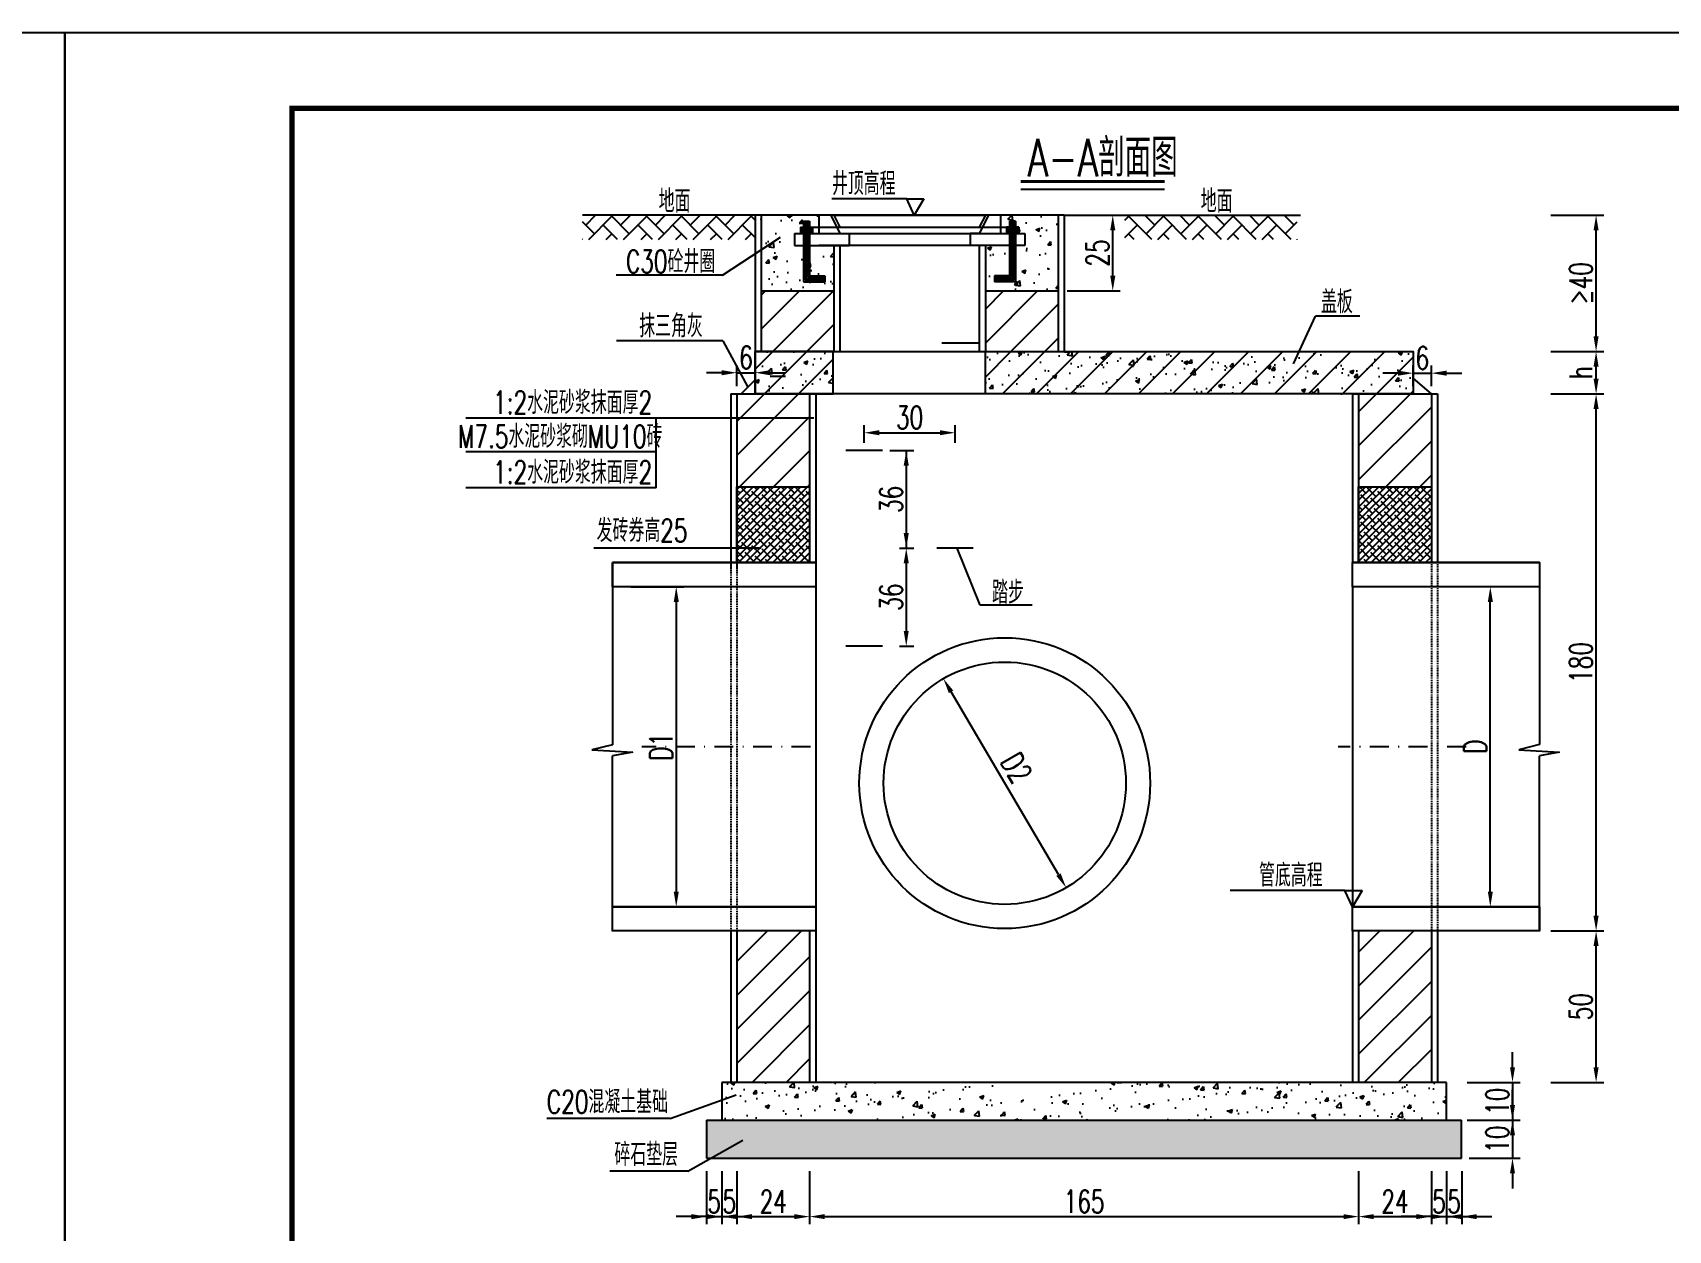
# Model space of a CAD drawing. Extents: x 5781 to 12795, y 1434 to 2653.
# Drawn here: x 6197.2 to 6413.1, y 2231 to 2389.1 of the extents above; entities that cross this region are included whole.
import ezdxf
from ezdxf.enums import TextEntityAlignment as Align

# ---------------------------------------------------------------- set-up
doc = ezdxf.new("R2010")
doc.units = 0
doc.header["$LTSCALE"] = 5
doc.header["$PDMODE"] = 32
doc.header["$PDSIZE"] = 0.3
doc.linetypes.add('DASHDOT', pattern=[1, 0.5, -0.25, 0, -0.25])
doc.linetypes.add('HIDDEN', pattern=[0.375, 0.25, -0.125])
doc.layers.get('0').update_dxf_attribs({"linetype": 'CONTINUOUS'})
doc.layers.get('Defpoints').update_dxf_attribs({"linetype": 'CONTINUOUS'})
for name, color, linetype in [('YOLLOW', 7, 'CONTINUOUS'), ('中心线', 2, 'DASHDOT'), ('图框', 7, 'CONTINUOUS'), ('填充', 8, 'CONTINUOUS'), ('尺寸标注', 4, 'CONTINUOUS'), ('文字', 7, 'CONTINUOUS'), ('文字字符', 7, 'CONTINUOUS'), ('结构', 7, 'CONTINUOUS'), ('结构1', 1, 'CONTINUOUS'), ('结构2', 7, 'CONTINUOUS'), ('钢筋', 1, 'CONTINUOUS'), ('钢筋2', 3, 'CONTINUOUS')]:
    doc.layers.add(name, color=color, linetype=linetype)
doc.styles.get("Standard").update_dxf_attribs({"font": 'simplex1.shx', "width": 0.7, "bigfont": 'hztxt.shx'})
doc.dimstyles.new('比例1：25', dxfattribs={"dimtxt": 3, "dimasz": 2, "dimexe": 1, "dimexo": 1, "dimgap": 0.5, "dimtad": 1, "dimlfac": 2.5, "dimzin": 13, "dimdsep": 46, "dimtxsty": 'Standard', "dimcen": -0.09, "dimclrd": 256, "dimclre": 256, "dimclrt": 7, "dimaunit": 1, "dimadec": 0, "dimazin": 0, "dimtfac": 0.0005, "dimtix": 1, "dimtmove": 2, "dimatfit": 3, "dimfxl": 0, "dimtolj": 1, "dimtzin": 13, "dimarcsym": 0})
pattern_1 = [(45, (5063.836, -536.3724), (-2.245064, 2.245064), [])]
pattern_2 = [(50, (5063.836, -536.3724), (5.46554, -0.4781726), [0.5715, -6.2865]), (355, (5063.836, -536.3724), (-1.057285, 5.731699), [0.4572, -5.0292]), (100.451, (5064.2916, -536.412), (4.408275, 5.253501), [0.4857, -5.3427]), (46.1842, (5063.836, -534.8484), (8.132371, -1.26127), [0.85725, -9.42975]), (96.6356, (5064.514, -534.9535), (7.122127, 7.422767), [0.72855, -8.01405]), (351.184, (5063.836, -534.848), (7.122138, 7.422754), [0.6858, -7.5438]), (21, (5064.598, -535.2294), (4.5484464, -3.0679656), [0.5715, -6.2865]), (326, (5064.598, -535.2294), (1.854061, 5.525639), [0.4572, -5.0292]), (71.4514, (5064.977, -535.485), (6.402495, 2.457686), [0.4857, -5.3427]), (37.5, (5063.8361, -536.3724), (0.0926581, 2.5366512), [0, -4.96824, 0, -5.1054, 0, -5.04825]), (7.5, (5063.8361, -536.3724), (2.0045899, 3.0054172), [0, -2.91084, 0, -4.85394, 0, -1.92405]), (327.5, (5062.1369, -536.3724), (4.0677179, -0.1718623), [0, -1.905, 0, -5.9436, 0, -7.8867]), (317.5, (5061.375, -536.3724), (4.4438754, 0.7627947), [0, -2.4765, 0, -3.94716, 0, -5.6007])]

# ---------------------------------------------------------------- blocks, each defined once
blk = doc.blocks.new('*D534')
at = {"layer": 'Defpoints', "color": 0}
for p in [(6332.53, 2365.03), (6339.75, 2365.03), (6332.53, 2355.03)]:
    blk.add_point(p, dxfattribs=at)
at = {"layer": '尺寸标注', "lineweight": -2}
for p, q in [((6333.75, 2365.03), (6340.75, 2365.03)), ((6339.75, 2357.03), (6339.75, 2363.03)), ((6333.75, 2355.03), (6340.75, 2355.03))]:
    blk.add_line(p, q, dxfattribs=at)
at = {"layer": '尺寸标注'}
for points in [[(6339.42, 2363.03), (6340.09, 2363.03), (6339.75, 2365.03)], [(6339.42, 2357.03), (6340.09, 2357.03), (6339.75, 2355.03)]]:
    blk.add_solid(points, dxfattribs=at)
at = {"layer": '尺寸标注', "color": 7, "insert": (6337.75, 2360.03), "char_height": 3, "attachment_point": 5, "rotation": 90}
blk.add_mtext('\\A1;25', dxfattribs=at)
blk = doc.blocks.new('*D535')
at = {"layer": 'Defpoints', "color": 0}
for p in [(6381.82, 2344.17), (6379.42, 2341.43), (6381.82, 2341.43)]:
    blk.add_point(p, dxfattribs=at)
at = {"layer": '尺寸标注', "lineweight": -2}
for p, q in [((6379.42, 2342.43), (6379.42, 2345.17)), ((6381.82, 2342.43), (6381.82, 2345.17)), ((6377.42, 2344.17), (6375.42, 2344.17)), ((6379.42, 2344.17), (6381.82, 2344.17)), ((6383.82, 2344.17), (6385.82, 2344.17))]:
    blk.add_line(p, q, dxfattribs=at)
at = {"layer": '尺寸标注'}
for points in [[(6377.42, 2344.5), (6377.42, 2343.83), (6379.42, 2344.17)], [(6383.82, 2344.5), (6383.82, 2343.83), (6381.82, 2344.17)]]:
    blk.add_solid(points, dxfattribs=at)
at = {"layer": '尺寸标注', "color": 7, "insert": (6380.62, 2346.17), "char_height": 3, "attachment_point": 5}
blk.add_mtext('\\A1;6', dxfattribs=at)
blk = doc.blocks.new('*D551')
at = {"layer": 'Defpoints', "color": 0}
for p in [(6292.53, 2344.23), (6290.13, 2341.43), (6292.53, 2341.43)]:
    blk.add_point(p, dxfattribs=at)
at = {"layer": '尺寸标注', "lineweight": -2}
for p, q in [((6290.13, 2342.43), (6290.13, 2345.23)), ((6292.53, 2342.43), (6292.53, 2345.23)), ((6288.13, 2344.23), (6286.13, 2344.23)), ((6290.13, 2344.23), (6292.53, 2344.23)), ((6294.53, 2344.23), (6296.53, 2344.23))]:
    blk.add_line(p, q, dxfattribs=at)
at = {"layer": '尺寸标注'}
for points in [[(6288.13, 2344.56), (6288.13, 2343.89), (6290.13, 2344.23)], [(6294.53, 2344.56), (6294.53, 2343.89), (6292.53, 2344.23)]]:
    blk.add_solid(points, dxfattribs=at)
at = {"layer": '尺寸标注', "color": 7, "insert": (6291.33, 2346.23), "char_height": 3, "attachment_point": 5}
blk.add_mtext('\\A1;6', dxfattribs=at)
blk = doc.blocks.new('*D552')
at = {"layer": 'Defpoints', "color": 0}
for p in [(6318.93, 2336.3), (6306.93, 2333.95), (6318.93, 2333.95)]:
    blk.add_point(p, dxfattribs=at)
at = {"layer": '尺寸标注', "lineweight": -2}
for p, q in [((6306.93, 2334.95), (6306.93, 2337.3)), ((6318.93, 2334.95), (6318.93, 2337.3)), ((6308.93, 2336.3), (6316.93, 2336.3))]:
    blk.add_line(p, q, dxfattribs=at)
at = {"layer": '尺寸标注'}
for points in [[(6308.93, 2336.64), (6308.93, 2335.97), (6306.93, 2336.3)], [(6316.93, 2336.64), (6316.93, 2335.97), (6318.93, 2336.3)]]:
    blk.add_solid(points, dxfattribs=at)
at = {"layer": '尺寸标注', "color": 7, "insert": (6312.93, 2338.3), "char_height": 3, "attachment_point": 5}
blk.add_mtext('\\A1;30', dxfattribs=at)
blk = doc.blocks.new('*D553')
at = {"layer": 'Defpoints', "color": 0}
for p in [(6309.33, 2333.95), (6310.59, 2321.06), (6312.49, 2321.06)]:
    blk.add_point(p, dxfattribs=at)
at = {"layer": '尺寸标注', "lineweight": -2}
for p, q in [((6310.33, 2333.95), (6313.49, 2333.95)), ((6312.49, 2331.95), (6312.49, 2323.06)), ((6311.59, 2321.06), (6313.49, 2321.06))]:
    blk.add_line(p, q, dxfattribs=at)
at = {"layer": '尺寸标注'}
for points in [[(6312.15, 2331.95), (6312.82, 2331.95), (6312.49, 2333.95)], [(6312.15, 2323.06), (6312.82, 2323.06), (6312.49, 2321.06)]]:
    blk.add_solid(points, dxfattribs=at)
at = {"layer": '尺寸标注', "color": 7, "insert": (6310.49, 2327.5), "char_height": 3, "attachment_point": 5, "rotation": 90}
blk.add_mtext('\\A1;36', dxfattribs=at)
blk = doc.blocks.new('*D536')
at = {"layer": 'Defpoints', "color": 0}
for p in [(6310.65, 2321.06), (6310.59, 2308.14), (6312.49, 2308.14)]:
    blk.add_point(p, dxfattribs=at)
at = {"layer": '尺寸标注', "lineweight": -2}
for p, q in [((6311.65, 2321.06), (6313.49, 2321.06)), ((6312.49, 2319.06), (6312.49, 2310.14)), ((6311.59, 2308.14), (6313.49, 2308.14))]:
    blk.add_line(p, q, dxfattribs=at)
at = {"layer": '尺寸标注'}
for points in [[(6312.15, 2319.06), (6312.82, 2319.06), (6312.49, 2321.06)], [(6312.15, 2310.14), (6312.82, 2310.14), (6312.49, 2308.14)]]:
    blk.add_solid(points, dxfattribs=at)
at = {"layer": '尺寸标注', "color": 7, "insert": (6310.49, 2314.6), "char_height": 3, "attachment_point": 5, "rotation": 90}
blk.add_mtext('\\A1;36', dxfattribs=at)
blk = doc.blocks.new('*D554')
at = {"layer": 'Defpoints', "color": 0}
for p in [(6273.71, 2315.97), (6273.71, 2273.72), (6282.12, 2273.72)]:
    blk.add_point(p, dxfattribs=at)
at = {"layer": '尺寸标注', "lineweight": -2}
for p, q in [((6276.12, 2315.97), (6283.12, 2315.97)), ((6282.12, 2313.97), (6282.12, 2275.72)), ((6276.12, 2273.72), (6283.12, 2273.72))]:
    blk.add_line(p, q, dxfattribs=at)
at = {"layer": '尺寸标注'}
for points in [[(6281.79, 2313.97), (6282.46, 2313.97), (6282.12, 2315.97)], [(6281.79, 2275.72), (6282.46, 2275.72), (6282.12, 2273.72)]]:
    blk.add_solid(points, dxfattribs=at)
at = {"layer": '尺寸标注', "color": 7, "insert": (6280.12, 2294.84), "char_height": 3, "attachment_point": 5, "rotation": 90}
blk.add_mtext('\\A1;D1', dxfattribs=at)
blk = doc.blocks.new('*D555')
at = {"layer": 'Defpoints', "color": 0}
for p in [(6286.13, 2245.52), (6288.13, 2245.52), (6288.13, 2232.8)]:
    blk.add_point(p, dxfattribs=at)
at = {"layer": '尺寸标注', "lineweight": -2}
for p, q in [((6286.13, 2238.8), (6286.13, 2231.8)), ((6288.13, 2238.8), (6288.13, 2231.8)), ((6284.13, 2232.8), (6282.13, 2232.8)), ((6286.13, 2232.8), (6288.13, 2232.8)), ((6290.13, 2232.8), (6292.13, 2232.8))]:
    blk.add_line(p, q, dxfattribs=at)
at = {"layer": '尺寸标注'}
for points in [[(6284.13, 2233.13), (6284.13, 2232.47), (6286.13, 2232.8)], [(6290.13, 2233.13), (6290.13, 2232.47), (6288.13, 2232.8)]]:
    blk.add_solid(points, dxfattribs=at)
at = {"layer": '尺寸标注', "color": 7, "insert": (6287.13, 2234.8), "char_height": 3, "attachment_point": 5}
blk.add_mtext('\\A1;5', dxfattribs=at)
blk = doc.blocks.new('*D556')
at = {"layer": 'Defpoints', "color": 0}
for p in [(6288.13, 2250.52), (6290.13, 2250.52), (6290.13, 2232.8)]:
    blk.add_point(p, dxfattribs=at)
at = {"layer": '尺寸标注', "lineweight": -2}
for p, q in [((6288.13, 2238.8), (6288.13, 2231.8)), ((6290.13, 2238.8), (6290.13, 2231.8)), ((6286.13, 2232.8), (6284.13, 2232.8)), ((6288.13, 2232.8), (6290.13, 2232.8)), ((6292.13, 2232.8), (6294.13, 2232.8))]:
    blk.add_line(p, q, dxfattribs=at)
at = {"layer": '尺寸标注'}
for points in [[(6286.13, 2233.13), (6286.13, 2232.47), (6288.13, 2232.8)], [(6292.13, 2233.13), (6292.13, 2232.47), (6290.13, 2232.8)]]:
    blk.add_solid(points, dxfattribs=at)
at = {"layer": '尺寸标注', "color": 7, "insert": (6289.13, 2234.8), "char_height": 3, "attachment_point": 5}
blk.add_mtext('\\A1;5', dxfattribs=at)
blk = doc.blocks.new('*D557')
at = {"layer": 'Defpoints', "color": 0}
for p in [(6290.13, 2250.52), (6299.73, 2250.52), (6299.73, 2232.8)]:
    blk.add_point(p, dxfattribs=at)
at = {"layer": '尺寸标注', "lineweight": -2}
for p, q in [((6290.13, 2238.8), (6290.13, 2231.8)), ((6299.73, 2238.8), (6299.73, 2231.8)), ((6292.13, 2232.8), (6297.73, 2232.8))]:
    blk.add_line(p, q, dxfattribs=at)
at = {"layer": '尺寸标注'}
for points in [[(6292.13, 2233.13), (6292.13, 2232.47), (6290.13, 2232.8)], [(6297.73, 2233.13), (6297.73, 2232.47), (6299.73, 2232.8)]]:
    blk.add_solid(points, dxfattribs=at)
at = {"layer": '尺寸标注', "color": 7, "insert": (6294.93, 2234.8), "char_height": 3, "attachment_point": 5}
blk.add_mtext('\\A1;24', dxfattribs=at)
blk = doc.blocks.new('*D558')
at = {"layer": 'Defpoints', "color": 0}
for p in [(6299.73, 2250.52), (6372.22, 2250.52), (6372.22, 2232.8)]:
    blk.add_point(p, dxfattribs=at)
at = {"layer": '尺寸标注', "lineweight": -2}
for p, q in [((6299.73, 2238.8), (6299.73, 2231.8)), ((6372.22, 2238.8), (6372.22, 2231.8)), ((6301.73, 2232.8), (6370.22, 2232.8))]:
    blk.add_line(p, q, dxfattribs=at)
at = {"layer": '尺寸标注'}
for points in [[(6301.73, 2233.13), (6301.73, 2232.47), (6299.73, 2232.8)], [(6370.22, 2233.13), (6370.22, 2232.47), (6372.22, 2232.8)]]:
    blk.add_solid(points, dxfattribs=at)
at = {"layer": '尺寸标注', "color": 7, "insert": (6335.97, 2234.8), "char_height": 3, "attachment_point": 5}
blk.add_mtext('\\A1;165', dxfattribs=at)
blk = doc.blocks.new('*D559')
at = {"layer": 'Defpoints', "color": 0}
for p in [(6372.22, 2250.52), (6381.82, 2250.52), (6381.82, 2232.8)]:
    blk.add_point(p, dxfattribs=at)
at = {"layer": '尺寸标注', "lineweight": -2}
for p, q in [((6372.22, 2238.8), (6372.22, 2231.8)), ((6381.82, 2238.8), (6381.82, 2231.8)), ((6374.22, 2232.8), (6379.82, 2232.8))]:
    blk.add_line(p, q, dxfattribs=at)
at = {"layer": '尺寸标注'}
for points in [[(6374.22, 2233.13), (6374.22, 2232.47), (6372.22, 2232.8)], [(6379.82, 2233.13), (6379.82, 2232.47), (6381.82, 2232.8)]]:
    blk.add_solid(points, dxfattribs=at)
at = {"layer": '尺寸标注', "color": 7, "insert": (6377.02, 2234.8), "char_height": 3, "attachment_point": 5}
blk.add_mtext('\\A1;24', dxfattribs=at)
blk = doc.blocks.new('*D560')
at = {"layer": 'Defpoints', "color": 0}
for p in [(6381.82, 2250.52), (6383.82, 2250.52), (6383.82, 2232.8)]:
    blk.add_point(p, dxfattribs=at)
at = {"layer": '尺寸标注', "lineweight": -2}
for p, q in [((6381.82, 2238.8), (6381.82, 2231.8)), ((6383.82, 2238.8), (6383.82, 2231.8)), ((6379.82, 2232.8), (6377.82, 2232.8)), ((6381.82, 2232.8), (6383.82, 2232.8)), ((6385.82, 2232.8), (6387.82, 2232.8))]:
    blk.add_line(p, q, dxfattribs=at)
at = {"layer": '尺寸标注'}
for points in [[(6379.82, 2233.13), (6379.82, 2232.47), (6381.82, 2232.8)], [(6385.82, 2233.13), (6385.82, 2232.47), (6383.82, 2232.8)]]:
    blk.add_solid(points, dxfattribs=at)
at = {"layer": '尺寸标注', "color": 7, "insert": (6382.82, 2234.8), "char_height": 3, "attachment_point": 5}
blk.add_mtext('\\A1;5', dxfattribs=at)
blk = doc.blocks.new('*D561')
at = {"layer": 'Defpoints', "color": 0}
for p in [(6383.82, 2245.52), (6385.82, 2245.52), (6385.82, 2232.8)]:
    blk.add_point(p, dxfattribs=at)
at = {"layer": '尺寸标注', "lineweight": -2}
for p, q in [((6383.82, 2238.8), (6383.82, 2231.8)), ((6385.82, 2238.8), (6385.82, 2231.8)), ((6381.82, 2232.8), (6379.82, 2232.8)), ((6383.82, 2232.8), (6385.82, 2232.8)), ((6387.82, 2232.8), (6389.82, 2232.8))]:
    blk.add_line(p, q, dxfattribs=at)
at = {"layer": '尺寸标注'}
for points in [[(6381.82, 2233.13), (6381.82, 2232.47), (6383.82, 2232.8)], [(6387.82, 2233.13), (6387.82, 2232.47), (6385.82, 2232.8)]]:
    blk.add_solid(points, dxfattribs=at)
at = {"layer": '尺寸标注', "color": 7, "insert": (6384.82, 2234.8), "char_height": 3, "attachment_point": 5}
blk.add_mtext('\\A1;5', dxfattribs=at)
blk = doc.blocks.new('*D562')
at = {"layer": 'Defpoints', "color": 0}
for p in [(6383.82, 2250.52), (6383.82, 2245.52), (6392.53, 2245.52)]:
    blk.add_point(p, dxfattribs=at)
at = {"layer": '尺寸标注', "lineweight": -2}
for p, q in [((6392.53, 2252.52), (6392.53, 2254.52)), ((6386.53, 2250.52), (6393.53, 2250.52)), ((6392.53, 2250.52), (6392.53, 2245.52)), ((6386.53, 2245.52), (6393.53, 2245.52)), ((6392.53, 2243.52), (6392.53, 2241.52))]:
    blk.add_line(p, q, dxfattribs=at)
at = {"layer": '尺寸标注'}
for points in [[(6392.2, 2252.52), (6392.86, 2252.52), (6392.53, 2250.52)], [(6392.2, 2243.52), (6392.86, 2243.52), (6392.53, 2245.52)]]:
    blk.add_solid(points, dxfattribs=at)
at = {"layer": '尺寸标注', "color": 7, "insert": (6390.53, 2248.02), "char_height": 3, "attachment_point": 5, "rotation": 90}
blk.add_mtext('\\A1;10', dxfattribs=at)
blk = doc.blocks.new('*D563')
at = {"layer": 'Defpoints', "color": 0}
for p in [(6385.82, 2245.52), (6385.82, 2240.52), (6392.53, 2240.52)]:
    blk.add_point(p, dxfattribs=at)
at = {"layer": '尺寸标注', "lineweight": -2}
for p, q in [((6392.53, 2247.52), (6392.53, 2249.52)), ((6386.82, 2245.52), (6393.53, 2245.52)), ((6392.53, 2245.52), (6392.53, 2240.52)), ((6386.82, 2240.52), (6393.53, 2240.52)), ((6392.53, 2238.52), (6392.53, 2236.52))]:
    blk.add_line(p, q, dxfattribs=at)
at = {"layer": '尺寸标注'}
for points in [[(6392.2, 2247.52), (6392.86, 2247.52), (6392.53, 2245.52)], [(6392.2, 2238.52), (6392.86, 2238.52), (6392.53, 2240.52)]]:
    blk.add_solid(points, dxfattribs=at)
at = {"layer": '尺寸标注', "color": 7, "insert": (6390.53, 2243.02), "char_height": 3, "attachment_point": 5, "rotation": 90}
blk.add_mtext('\\A1;10', dxfattribs=at)
blk = doc.blocks.new('*D564')
at = {"layer": 'Defpoints', "color": 0}
for p in [(6383.82, 2270.52), (6403.57, 2270.52), (6383.82, 2250.52)]:
    blk.add_point(p, dxfattribs=at)
at = {"layer": '尺寸标注', "lineweight": -2}
for p, q in [((6397.57, 2270.52), (6404.57, 2270.52)), ((6403.57, 2252.52), (6403.57, 2268.52)), ((6397.57, 2250.52), (6404.57, 2250.52))]:
    blk.add_line(p, q, dxfattribs=at)
at = {"layer": '尺寸标注'}
for points in [[(6403.23, 2268.52), (6403.9, 2268.52), (6403.57, 2270.52)], [(6403.23, 2252.52), (6403.9, 2252.52), (6403.57, 2250.52)]]:
    blk.add_solid(points, dxfattribs=at)
at = {"layer": '尺寸标注', "color": 7, "insert": (6401.57, 2260.52), "char_height": 3, "attachment_point": 5, "rotation": 90}
blk.add_mtext('\\A1;50', dxfattribs=at)
blk = doc.blocks.new('*D565')
at = {"layer": 'Defpoints', "color": 0}
for p in [(6382.62, 2341.43), (6403.57, 2341.43), (6382.62, 2270.52)]:
    blk.add_point(p, dxfattribs=at)
at = {"layer": '尺寸标注', "lineweight": -2}
for p, q in [((6397.57, 2341.43), (6404.57, 2341.43)), ((6403.57, 2272.52), (6403.57, 2339.43)), ((6397.57, 2270.52), (6404.57, 2270.52))]:
    blk.add_line(p, q, dxfattribs=at)
at = {"layer": '尺寸标注'}
for points in [[(6403.23, 2339.43), (6403.9, 2339.43), (6403.57, 2341.43)], [(6403.23, 2272.52), (6403.9, 2272.52), (6403.57, 2270.52)]]:
    blk.add_solid(points, dxfattribs=at)
at = {"layer": '尺寸标注', "color": 7, "insert": (6401.57, 2305.97), "char_height": 3, "attachment_point": 5, "rotation": 90}
blk.add_mtext('\\A1;180', dxfattribs=at)
blk = doc.blocks.new('*D566')
at = {"layer": 'Defpoints', "color": 0}
for p in [(6379.42, 2347.03), (6403.57, 2347.03), (6382.62, 2341.43)]:
    blk.add_point(p, dxfattribs=at)
at = {"layer": '尺寸标注', "lineweight": -2}
for p, q in [((6397.57, 2347.03), (6404.57, 2347.03)), ((6403.57, 2343.43), (6403.57, 2345.03)), ((6397.57, 2341.43), (6404.57, 2341.43))]:
    blk.add_line(p, q, dxfattribs=at)
at = {"layer": '尺寸标注'}
for points in [[(6403.23, 2345.03), (6403.9, 2345.03), (6403.57, 2347.03)], [(6403.23, 2343.43), (6403.9, 2343.43), (6403.57, 2341.43)]]:
    blk.add_solid(points, dxfattribs=at)
at = {"layer": '尺寸标注', "color": 7, "insert": (6401.57, 2344.23), "char_height": 3, "attachment_point": 5, "rotation": 90}
blk.add_mtext('\\A1;h', dxfattribs=at)
blk = doc.blocks.new('*D567')
at = {"layer": 'Defpoints', "color": 0}
for p in [(6333.33, 2365.03), (6403.57, 2365.03), (6379.42, 2347.03)]:
    blk.add_point(p, dxfattribs=at)
at = {"layer": '尺寸标注', "lineweight": -2}
for p, q in [((6397.57, 2365.03), (6404.57, 2365.03)), ((6403.57, 2349.03), (6403.57, 2363.03)), ((6397.57, 2347.03), (6404.57, 2347.03))]:
    blk.add_line(p, q, dxfattribs=at)
at = {"layer": '尺寸标注'}
for points in [[(6403.23, 2363.03), (6403.9, 2363.03), (6403.57, 2365.03)], [(6403.23, 2349.03), (6403.9, 2349.03), (6403.57, 2347.03)]]:
    blk.add_solid(points, dxfattribs=at)
at = {"layer": '尺寸标注', "color": 7, "insert": (6401.57, 2356.03), "char_height": 3, "attachment_point": 5, "rotation": 90}
blk.add_mtext('\\A1;≥40', dxfattribs=at)
blk = doc.blocks.new('*D568')
at = {"layer": 'Defpoints', "color": 0}
for p in [(6317.39, 2303.83), (6333.6, 2276.23)]:
    blk.add_point(p, dxfattribs=at)
at = {"layer": '尺寸标注', "lineweight": -2}
blk.add_line((6332.58, 2277.96), (6318.4, 2302.1), dxfattribs=at)
at = {"layer": '尺寸标注'}
for points in [[(6318.69, 2302.27), (6318.11, 2301.93), (6317.39, 2303.83)], [(6332.87, 2278.13), (6332.3, 2277.79), (6333.6, 2276.23)]]:
    blk.add_solid(points, dxfattribs=at)
at = {"layer": '尺寸标注', "color": 7, "insert": (6327.04, 2292.06), "char_height": 3, "attachment_point": 5, "rotation": 300.4311}
blk.add_mtext('\\A1;D2', dxfattribs=at)
blk = doc.blocks.new('*D569')
at = {"layer": 'Defpoints', "color": 0}
for p in [(6389.6, 2315.97), (6396.08, 2315.97), (6396.08, 2273.72)]:
    blk.add_point(p, dxfattribs=at)
at = {"layer": '尺寸标注', "lineweight": -2}
for p, q in [((6395.08, 2315.97), (6388.6, 2315.97)), ((6389.6, 2275.72), (6389.6, 2313.97)), ((6395.08, 2273.72), (6388.6, 2273.72))]:
    blk.add_line(p, q, dxfattribs=at)
at = {"layer": '尺寸标注'}
for points in [[(6389.27, 2313.97), (6389.94, 2313.97), (6389.6, 2315.97)], [(6389.27, 2275.72), (6389.94, 2275.72), (6389.6, 2273.72)]]:
    blk.add_solid(points, dxfattribs=at)
at = {"layer": '尺寸标注', "color": 7, "insert": (6387.6, 2294.84), "char_height": 3, "attachment_point": 5, "rotation": 90}
blk.add_mtext('\\A1;D', dxfattribs=at)
blk = doc.blocks.new('123')
at = {"layer": '图框'}
blk.add_lwpolyline([(6201.38, 2092.12), (6201.38, 2389.12), (5781.38, 2389.12), (5781.38, 2092.12)], close=True, dxfattribs=at)

msp = doc.modelspace()

# ---------------------------------------------------------------- hatches: boundary and pattern name
at = {"layer": '填充'}
h = msp.add_hatch(dxfattribs=at)
h.set_pattern_fill('AR-HBONE', color=8, scale=0.016, style=0)
h.set_pattern_definition([(45, (6564.4422, 2156.8245), (2e-16, 2.2989456), [4.8768, -1.6256]), (135, (6565.5917, 2157.974), (2e-16, 2.2989456), [4.8768, -1.6256])])
h.paths.add_polyline_path([(6292.5313, 2365.0271), (6269.7653, 2365.0271), (6269.7653, 2361.8271), (6292.5313, 2361.8271)])
h = msp.add_hatch(dxfattribs=at)
h.set_pattern_fill('AR-CONC', color=8, scale=0.03, style=0)
h.set_pattern_definition([(50, (4997.426, 2799.234), (5.46554, -0.478173), [0.5715, -6.2865]), (355, (4997.426, 2799.234), (-1.057285, 5.7317), [0.4572, -5.0292]), (100.451, (4997.8816, 2799.194), (4.408275, 5.2535), [0.4857, -5.3427]), (46.1842, (4997.426, 2800.758), (8.13237, -1.26127), [0.85725, -9.42975]), (96.6356, (4998.104, 2800.653), (7.122127, 7.422767), [0.72855, -8.01405]), (351.184, (4997.426, 2800.758), (7.12214, 7.422754), [0.6858, -7.5438]), (21, (4998.188, 2800.377), (4.548446, -3.067966), [0.5715, -6.2865]), (326, (4998.188, 2800.377), (1.85406, 5.52564), [0.4572, -5.0292]), (71.4514, (4998.567, 2800.1213), (6.402495, 2.457686), [0.4857, -5.3427]), (37.5, (4997.4262, 2799.234), (0.092658, 2.5366512), [0, -4.96824, 0, -5.1054, 0, -5.04825]), (7.5, (4997.4262, 2799.234), (2.00459, 3.005417), [0, -2.91084, 0, -4.85394, 0, -1.92405]), (327.5, (4995.727, 2799.234), (4.067718, -0.1718623), [0, -1.905, 0, -5.9436, 0, -7.8867]), (317.5, (4994.965, 2799.234), (4.443875, 0.762795), [0, -2.4765, 0, -3.94716, 0, -5.6007])])
h.paths.add_polyline_path([(6298.9313, 2361.0284), (6297.7313, 2361.0284), (6297.7313, 2362.6284), (6298.5313, 2362.6284), (6298.5313, 2363.4284), (6298.9313, 2363.4284), (6298.9313, 2364.2284), (6299.7313, 2364.2284), (6299.7313, 2363.4284), (6300.9313, 2363.4284), (6300.9313, 2364.9899), (6293.3313, 2364.9899), (6293.3313, 2355.0284), (6302.9313, 2355.0284), (6302.9313, 2361.0284), (6300.9313, 2361.0284), (6299.7313, 2361.0284), (6299.7313, 2357.0284), (6301.7313, 2357.0284), (6301.7313, 2356.2284), (6298.9313, 2356.2284)])
h.paths.add_polyline_path([(6332.5313, 2364.9899), (6324.9313, 2364.9899), (6324.9313, 2363.4284), (6326.1313, 2363.4284), (6326.1313, 2364.2284), (6326.9313, 2364.2284), (6326.9313, 2363.4284), (6327.3313, 2363.4284), (6327.3313, 2362.6284), (6328.1313, 2362.6284), (6328.1313, 2361.0284), (6326.9313, 2361.0284), (6326.9313, 2356.2284), (6324.1313, 2356.2284), (6324.1313, 2357.0284), (6326.1313, 2357.0284), (6326.1313, 2361.0284), (6322.9313, 2361.0284), (6322.9313, 2355.0284), (6332.5313, 2355.0284)])
h = msp.add_hatch(dxfattribs=at)
h.set_pattern_fill('AR-HBONE', color=8, scale=0.016, style=0)
h.set_pattern_definition([(135, (6069.4204, 2156.8245), (-2e-16, 2.2989456), [4.8768, -1.6256]), (45, (6068.271, 2157.974), (-2e-16, 2.2989456), [4.8768, -1.6256])])
h.paths.add_polyline_path([(6341.3313, 2365.0271), (6364.0973, 2365.0271), (6364.0973, 2361.8271), (6341.3313, 2361.8271)])
h = msp.add_hatch(dxfattribs=at)
h.set_pattern_fill('ANSI38', color=8, scale=0.2, style=0)
h.set_pattern_definition([(45, (5063.83615, -536.3724), (-0.4490128, 0.4490128), []), (135, (5063.83615, -536.3724), (-1.34703842, 0.4490128), [1.5875, -0.9525])])
h.paths.add_polyline_path([(6299.7313, 2329.1721), (6290.1313, 2329.1721), (6290.1313, 2319.1721), (6299.7313, 2319.1721)])
h.paths.add_polyline_path([(6381.8163, 2329.1721), (6372.2163, 2329.1721), (6372.2163, 2319.1721), (6381.8163, 2319.1721)])
at = {"layer": '尺寸标注'}
h = msp.add_hatch(dxfattribs=at)
h.set_pattern_fill('ANSI31', color=8, style=0)
h.set_pattern_definition(pattern_1)
h.paths.add_polyline_path([(6299.7313, 2338.2464), (6290.1313, 2338.2464), (6290.1313, 2330.1385), (6290.1313, 2329.1721), (6299.7313, 2329.1721), (6299.7313, 2330.1385)])
h.paths.add_polyline_path([(6299.7313, 2338.2464), (6299.7313, 2341.4277), (6290.1313, 2341.4277), (6290.1313, 2338.2464)])
h.paths.add_polyline_path([(6381.8163, 2341.4277), (6372.2163, 2341.4277), (6372.2163, 2330.1385), (6372.2163, 2329.1721), (6381.8163, 2329.1721), (6381.8163, 2330.1385)])
h.paths.add_polyline_path([(6302.9313, 2347.0277), (6302.9313, 2355.0284), (6293.3313, 2355.0284), (6293.3313, 2347.0277)])
h.paths.add_polyline_path([(6332.5313, 2347.0277), (6332.5313, 2355.0284), (6322.9313, 2355.0284), (6322.9313, 2347.0277)])
h = msp.add_hatch(dxfattribs=at)
h.set_pattern_fill('ANSI31', color=8, style=0)
h.set_pattern_definition(pattern_1)
h.paths.add_polyline_path([(6302.8403, 2347.0277), (6292.5313, 2347.0277), (6292.5313, 2341.4277), (6300.5313, 2341.4277), (6302.8403, 2341.4277)])
h.paths.add_polyline_path([(6379.4163, 2347.0277), (6322.9313, 2347.0277), (6322.9313, 2341.4277), (6379.4163, 2341.4277)])
h = msp.add_hatch(dxfattribs=at)
h.set_pattern_fill('AR-CONC', color=8, scale=0.03, style=0)
h.set_pattern_definition(pattern_2)
h.paths.add_polyline_path([(6302.8403, 2347.0277), (6292.5313, 2347.0277), (6292.5313, 2341.4277), (6300.5313, 2341.4277), (6302.8403, 2341.4277)])
h.paths.add_polyline_path([(6379.4163, 2347.0277), (6322.9313, 2347.0277), (6322.9313, 2341.4277), (6379.4163, 2341.4277)])
h = msp.add_hatch(dxfattribs=at)
h.set_pattern_fill('ANSI31', color=8, style=0)
h.set_pattern_definition([(45, (5063.836, -531.3658), (-2.245064, 2.245064), [])])
h.paths.add_polyline_path([(6299.7313, 2270.5156), (6290.1313, 2270.5156), (6290.1313, 2250.5156), (6299.7313, 2250.5156)])
h.paths.add_polyline_path([(6372.2163, 2250.5156), (6381.8163, 2250.5156), (6381.8163, 2270.5156), (6372.2163, 2270.5156)])
h = msp.add_hatch(dxfattribs=at)
h.set_pattern_fill('AR-CONC', color=8, scale=0.03, style=0)
h.set_pattern_definition(pattern_2)
h.paths.add_polyline_path([(6383.8163, 2245.5156), (6383.8163, 2250.5156), (6288.1313, 2250.5156), (6288.1313, 2245.5156)])
h = msp.add_hatch(dxfattribs=at)
h.set_pattern_fill('AR-SAND', color=8, scale=0.03, style=0)
h.set_pattern_definition([(37.5, (5063.8361, -536.3724), (-0.04800094, 1.4682397), [0, -1.15824, 0, -1.2954, 0, -1.23825]), (7.5, (5063.8361, -536.3724), (1.3485698, 2.1504753), [0, -0.62484, 0, -1.04394, 0, -0.40005]), (327.5, (5062.8989, -536.3724), (2.3729771, 0.00431155), [0, -0.381, 0, -1.3716, 0, -1.7907]), (317.5, (5062.8989, -536.3724), (2.2906694, 0.668788), [0, -0.1905, 0, -0.89916, 0, -1.0287])])
h.paths.add_polyline_path([(6385.8163, 2240.5156), (6385.8163, 2245.5156), (6286.1313, 2245.5156), (6286.1313, 2240.5156)])

# ---------------------------------------------------------------- linework, layer by layer
for p, q in [((6327.5976, 2368.461), (6346.599, 2368.461)), ((6292.5313, 2365.0271), (6269.7653, 2365.0271)), ((6333.3313, 2365.0284), (6364.5284, 2365.0284))]:
    msp.add_line(p, q)
at = {"const_width": 0.4}
msp.add_lwpolyline([(6327.5976, 2369.461), (6346.599, 2369.461)], dxfattribs=at)
at = {"layer": 'YOLLOW', "color": 2}
for p, q in [((6300.2736, 2338.2464), (6254.3271, 2338.2464)), ((6279.4606, 2329.0424), (6279.4606, 2338.2464)), ((6279.4606, 2333.7642), (6254.327, 2333.7646)), ((6279.4606, 2329.0424), (6254.327, 2329.0428))]:
    msp.add_line(p, q, dxfattribs=at)
at = {"layer": 'YOLLOW'}
msp.add_line((6293.3405, 2321.0818), (6271.2244, 2321.0818), dxfattribs=at)
at = {"layer": '中心线'}
for p, q in [((6299.8572, 2294.8438), (6277.5891, 2294.8438)), ((6386.397, 2294.8435), (6369.5175, 2294.8435))]:
    msp.add_line(p, q, dxfattribs=at)
at = {"layer": '图框', "const_width": 0.7}
msp.add_lwpolyline([(6611.3768, 2379.1207), (6231.3768, 2379.1207), (6231.3768, 2102.1207), (6611.3768, 2102.1207), (6611.3768, 2379.1207)], dxfattribs=at)
at = {"layer": '尺寸标注'}
for p, q in [((6312.5477, 2367.1884), (6302.6598, 2367.1884)), ((6312.5473, 2367.1878), (6314.8162, 2367.1878)), ((6313.5485, 2365.0277), (6312.5473, 2367.1878)), ((6314.8162, 2367.1878), (6313.5485, 2365.0277)), ((6288.2078, 2357.1239), (6295.8701, 2362.1109)), ((6288.2078, 2357.1239), (6274.2004, 2357.1239)), ((6363.6213, 2345.3899), (6366.5269, 2351.7062)), ((6372.3813, 2351.7062), (6366.5269, 2351.7062)), ((6288.2605, 2348.4217), (6274.2531, 2348.4217)), ((6288.2605, 2348.4217), (6291.5876, 2342.3297)), ((6290.6856, 2341.4277), (6292.5313, 2343.2734)), ((6294.5313, 2343.7796), (6296.5313, 2343.7796)), ((6381.8163, 2341.4277), (6379.4163, 2343.5277)), ((6312.5149, 2321.056), (6312.5149, 2333.9497)), ((6322.2544, 2313.5568), (6319.2308, 2321.056)), ((6281.5977, 2315.9721), (6278.9767, 2315.9721)), ((6329.1106, 2313.5568), (6322.2544, 2313.5568)), ((6370.4147, 2275.875), (6355.2332, 2275.875)), ((6371.4159, 2273.7149), (6370.4147, 2275.875)), ((6370.4147, 2275.875), (6372.6836, 2275.875)), ((6372.6836, 2275.875), (6371.4159, 2273.7149)), ((6281.5977, 2273.7156), (6278.9767, 2273.7156)), ((6281.3105, 2245.7676), (6290.0249, 2248.8644)), ((6281.3105, 2245.7676), (6265.0494, 2245.7676)), ((6283.647, 2238.8145), (6290.9307, 2242.9143)), ((6283.647, 2238.8145), (6273.3388, 2238.8145))]:
    msp.add_line(p, q, dxfattribs=at)
at = {"layer": '尺寸标注', "color": 1}
msp.add_line((6286.1313, 2245.5156), (6385.8163, 2245.5156), dxfattribs=at)
at = {"layer": '结构'}
for p, q in [((6300.9313, 2362.6284), (6324.9313, 2362.6284)), ((6324.9313, 2361.0284), (6300.9313, 2361.0284)), ((6273.7115, 2319.1721), (6273.7115, 2295.1086)), ((6396.0831, 2319.1815), (6396.0831, 2295.118)), ((6273.7115, 2295.1086), (6270.993, 2294.4161)), ((6270.993, 2294.4161), (6276.3854, 2294.1039)), ((6276.3854, 2294.1039), (6273.7115, 2293.6422)), ((6273.7115, 2270.5062), (6273.7115, 2293.6533)), ((6396.0831, 2295.118), (6393.3645, 2294.4255)), ((6393.3645, 2294.4255), (6398.757, 2294.1133)), ((6398.757, 2294.1133), (6396.0831, 2293.6516)), ((6396.0831, 2270.5156), (6396.0831, 2293.6627))]:
    msp.add_line(p, q, dxfattribs=at)
for radius in [19.2, 16]:
    msp.add_circle((6325.4934, 2290.0295), radius, dxfattribs=at)
at = {"layer": '结构1', "linetype": 'HIDDEN', "ltscale": 0.1}
for p, q in [((6290.1313, 2318.3721), (6290.1313, 2270.5156)), ((6381.8163, 2319.1721), (6381.8163, 2270.5156))]:
    msp.add_line(p, q, dxfattribs=at)
at = {"layer": '结构1'}
for p, q in [((6383.8163, 2250.5156), (6288.1313, 2250.5156)), ((6288.1313, 2250.5156), (6288.1313, 2245.5156)), ((6383.8163, 2245.5156), (6383.8163, 2250.5156)), ((6286.1313, 2245.5156), (6286.1313, 2240.5156)), ((6385.8163, 2240.5156), (6385.8163, 2245.5156)), ((6286.1313, 2240.5156), (6385.8163, 2240.5156))]:
    msp.add_line(p, q, dxfattribs=at)
for points in [[(6292.5313, 2341.4277), (6302.8403, 2341.4277), (6302.8403, 2347.0277), (6292.5313, 2347.0277)], [(6322.9313, 2347.0277), (6379.4163, 2347.0277), (6379.4163, 2341.4277), (6322.9313, 2341.4277)], [(6290.1313, 2329.1721), (6299.7313, 2329.1721), (6299.7313, 2319.1721), (6290.1313, 2319.1721)], [(6372.2163, 2329.1721), (6381.8163, 2329.1721), (6381.8163, 2319.1721), (6372.2163, 2319.1721)], [(6273.7115, 2319.1721), (6300.5313, 2319.1721), (6300.5313, 2315.9721), (6273.7115, 2315.9721)], [(6371.4163, 2319.1721), (6396.0831, 2319.1721), (6396.0831, 2315.9721), (6371.4163, 2315.9721)], [(6273.7115, 2273.7156), (6300.5313, 2273.7156), (6300.5313, 2270.5156), (6273.7115, 2270.5156)], [(6371.4163, 2273.7156), (6396.0831, 2273.7156), (6396.0831, 2270.5156), (6371.4163, 2270.5156)]]:
    msp.add_lwpolyline(points, close=True, dxfattribs=at)
at = {"layer": '结构2'}
for p, q in [((6300.5313, 2319.1721), (6273.7115, 2319.1721)), ((6396.0831, 2319.1721), (6371.4163, 2319.1721)), ((6300.5313, 2315.9721), (6273.7115, 2315.9721)), ((6300.5313, 2315.9721), (6300.5313, 2273.7156)), ((6396.0831, 2315.9721), (6371.4163, 2315.9721)), ((6371.4163, 2315.9721), (6371.4163, 2273.7149)), ((6300.5313, 2273.7156), (6273.7115, 2273.7156)), ((6396.0831, 2273.7156), (6371.4163, 2273.7156)), ((6300.5313, 2270.5156), (6273.7115, 2270.5156)), ((6396.0831, 2270.5156), (6371.4163, 2270.5156))]:
    msp.add_line(p, q, dxfattribs=at)
at = {"layer": '结构2', "linetype": 'Continuous'}
msp.add_lwpolyline([(6292.5313, 2347.0277), (6379.4163, 2347.0277), (6379.4163, 2341.4277), (6292.5313, 2341.4277)], close=True, dxfattribs=at)
at = {"layer": '钢筋', "linetype": 'Continuous'}
for p, q in [((6293.3313, 2365.0284), (6293.3313, 2355.0284)), ((6302.9316, 2365.0277), (6322.9313, 2365.0284)), ((6332.5313, 2365.0284), (6332.5313, 2355.0284)), ((6302.9313, 2361.0284), (6302.9313, 2355.0284)), ((6322.9313, 2361.0284), (6322.9313, 2355.0284)), ((6293.3313, 2355.0284), (6293.3313, 2347.0277)), ((6302.9313, 2355.0284), (6302.9313, 2347.0277)), ((6322.9313, 2355.0284), (6322.9313, 2347.0277)), ((6332.5313, 2355.0284), (6332.5313, 2347.0277)), ((6289.3313, 2341.4277), (6300.5313, 2341.4277)), ((6290.1313, 2341.4277), (6290.1313, 2330.1385)), ((6299.7313, 2341.4277), (6299.7313, 2330.1385)), ((6371.4163, 2341.4277), (6382.6163, 2341.4277)), ((6372.2163, 2341.4277), (6372.2163, 2330.1385)), ((6381.8163, 2341.4277), (6381.8163, 2330.1385)), ((6290.1313, 2330.1385), (6290.1313, 2318.3721)), ((6299.7313, 2330.1385), (6299.7313, 2319.1721)), ((6372.2163, 2330.1385), (6372.2163, 2319.1721)), ((6381.8163, 2330.1385), (6381.8163, 2319.1721)), ((6290.1313, 2270.5156), (6290.1313, 2250.5156)), ((6299.7313, 2270.5156), (6299.7313, 2250.5156)), ((6372.2163, 2270.5156), (6372.2163, 2250.5156)), ((6381.8163, 2270.5156), (6381.8163, 2250.5156))]:
    msp.add_line(p, q, dxfattribs=at)
at = {"layer": '钢筋'}
for p, q in [((6300.9313, 2365.0284), (6300.9313, 2362.6284)), ((6302.5329, 2365.0284), (6303.7329, 2362.6284)), ((6302.9313, 2365.0284), (6303.7313, 2363.4284)), ((6323.3297, 2365.0284), (6322.1297, 2362.6284)), ((6322.9313, 2365.0284), (6322.1313, 2363.4284)), ((6324.9313, 2365.0284), (6324.9313, 2362.6284)), ((6297.7313, 2362.6284), (6300.9313, 2362.6284)), ((6297.7313, 2362.6284), (6297.7313, 2361.0284)), ((6299.7313, 2363.4284), (6326.1313, 2363.4284)), ((6303.7329, 2362.6284), (6304.9313, 2362.6284)), ((6304.9313, 2362.6284), (6304.9313, 2361.0284)), ((6322.1297, 2362.6284), (6320.9313, 2362.6284)), ((6320.9313, 2362.6284), (6320.9313, 2361.0284)), ((6324.9313, 2362.6284), (6328.1313, 2362.6284)), ((6328.1313, 2362.6284), (6328.1313, 2361.0284)), ((6297.7313, 2361.0284), (6304.9313, 2361.0284)), ((6328.1313, 2361.0284), (6320.9313, 2361.0284)), ((6293.3313, 2355.0284), (6302.9313, 2355.0284)), ((6322.9313, 2355.0284), (6332.5313, 2355.0284))]:
    msp.add_line(p, q, dxfattribs=at)
at = {"layer": '钢筋', "color": 3, "linetype": 'HIDDEN', "ltscale": 0.1}
for p, q in [((6289.3313, 2318.3721), (6289.3313, 2270.5156)), ((6382.6163, 2319.1721), (6382.6163, 2270.5156))]:
    msp.add_line(p, q, dxfattribs=at)
at = {"layer": '钢筋2'}
for p, q in [((6333.3313, 2365.0284), (6292.5313, 2365.0284)), ((6321.9866, 2348.1323), (6317.1866, 2348.1323)), ((6309.3313, 2333.9497), (6304.5313, 2333.9497)), ((6321.3313, 2321.056), (6316.5313, 2321.056)), ((6321.3313, 2321.056), (6316.5313, 2321.056)), ((6309.3313, 2308.1367), (6304.5313, 2308.1367)), ((6309.3313, 2308.1367), (6304.5313, 2308.1367))]:
    msp.add_line(p, q, dxfattribs=at)
at = {"layer": '钢筋2', "linetype": 'Continuous'}
for p, q in [((6292.5313, 2365.0284), (6292.5313, 2355.0284)), ((6333.3313, 2365.0284), (6333.3313, 2355.0284)), ((6303.7313, 2361.0284), (6303.7313, 2355.0284)), ((6322.1313, 2361.0284), (6322.1313, 2355.0284)), ((6292.5313, 2355.0284), (6292.5313, 2347.0277)), ((6303.7313, 2355.0284), (6303.7313, 2347.0277)), ((6322.1313, 2355.0284), (6322.1313, 2347.0277)), ((6333.3313, 2355.0284), (6333.3313, 2347.0277)), ((6289.3313, 2341.4277), (6289.3313, 2330.1385)), ((6300.5313, 2341.4277), (6300.5313, 2330.1385)), ((6371.4163, 2341.4277), (6371.4163, 2330.1385)), ((6382.6163, 2341.4277), (6382.6163, 2330.1385)), ((6289.3313, 2330.1385), (6289.3313, 2318.3721)), ((6300.5313, 2330.1385), (6300.5313, 2318.3721)), ((6371.4163, 2330.1385), (6371.4163, 2319.1721)), ((6382.6163, 2330.1385), (6382.6163, 2319.1721)), ((6289.3313, 2270.5156), (6289.3313, 2250.5156)), ((6300.5313, 2270.5156), (6300.5313, 2250.5156)), ((6371.4163, 2270.5156), (6371.4163, 2250.5156)), ((6382.6163, 2270.5156), (6382.6163, 2250.5156))]:
    msp.add_line(p, q, dxfattribs=at)
at = {"layer": '钢筋2', "color": 7, "linetype": 'Continuous'}
for p, q in [((6298.5313, 2363.4284), (6298.5313, 2362.6284)), ((6298.5313, 2363.4284), (6300.1313, 2363.4284)), ((6298.5313, 2363.2284), (6300.1313, 2363.2284)), ((6298.5313, 2363.0284), (6300.1313, 2363.0284)), ((6298.5313, 2362.8284), (6300.1313, 2362.8284)), ((6298.9313, 2364.2284), (6299.7313, 2364.2284)), ((6298.9313, 2364.2284), (6298.9313, 2356.2284)), ((6299.1313, 2364.2284), (6299.1313, 2356.4284)), ((6299.3313, 2364.2284), (6299.3313, 2356.6284)), ((6299.5313, 2364.2284), (6299.5313, 2356.8284)), ((6299.7313, 2364.2284), (6299.7313, 2357.0284)), ((6300.1313, 2363.4284), (6300.1313, 2362.6284)), ((6325.7313, 2363.4284), (6325.7313, 2362.6284)), ((6327.3313, 2363.4284), (6325.7313, 2363.4284)), ((6327.3313, 2363.2284), (6325.7313, 2363.2284)), ((6327.3313, 2363.0284), (6325.7313, 2363.0284)), ((6327.3313, 2362.8284), (6325.7313, 2362.8284)), ((6326.9313, 2364.2284), (6326.1313, 2364.2284)), ((6326.1313, 2364.2284), (6326.1313, 2357.0284)), ((6326.3313, 2364.2284), (6326.3313, 2356.8284)), ((6326.5313, 2364.2284), (6326.5313, 2356.6284)), ((6326.7313, 2364.2284), (6326.7313, 2356.4284)), ((6326.9313, 2364.2284), (6326.9313, 2356.2284)), ((6327.3313, 2363.4284), (6327.3313, 2362.6284)), ((6298.9313, 2356.2284), (6301.7313, 2356.2284)), ((6299.1313, 2356.4284), (6301.7313, 2356.4284)), ((6299.3313, 2356.6284), (6301.7313, 2356.6284)), ((6299.5313, 2356.8284), (6301.7313, 2356.8284)), ((6299.7313, 2357.0284), (6301.7313, 2357.0284)), ((6301.7313, 2357.0284), (6301.7313, 2356.2284)), ((6324.1313, 2357.0284), (6324.1313, 2356.2284)), ((6326.1313, 2357.0284), (6324.1313, 2357.0284)), ((6326.3313, 2356.8284), (6324.1313, 2356.8284)), ((6326.5313, 2356.6284), (6324.1313, 2356.6284)), ((6326.7313, 2356.4284), (6324.1313, 2356.4284)), ((6326.9313, 2356.2284), (6324.1313, 2356.2284))]:
    msp.add_line(p, q, dxfattribs=at)

# ---------------------------------------------------------------- block references
at = {"layer": '尺寸标注'}
for p in [(0, 0), (420, 0)]:
    msp.add_blockref('123', p, dxfattribs=at)

# ---------------------------------------------------------------- texts
at = {"layer": '文字', "color": 7, "width": 0.7}
msp.add_text('A-A剖面图', height=5, dxfattribs=at).set_placement((6328.5276, 2370.1188))
at = {"layer": '文字字符', "color": 7, "width": 0.7}
for s, p in [('井顶高程', (6302.6738, 2367.6884)), ('管底高程', (6359.0649, 2276.375))]:
    msp.add_text(s, height=3, dxfattribs=at).set_placement(p)
for s, p in [('地面', (6281.8967, 2367.0356)), ('地面', (6353.4626, 2367.0356)), ('C30砼井圈', (6281.3776, 2359.0457)), ('盖板', (6369.3469, 2353.7327)), ('抹三角灰', (6281.4303, 2350.5472)), ('1:2水泥砂浆抹面厚2', (6268.4382, 2340.4514)), ('M7.5水泥砂浆砌MU10砖', (6266.802, 2335.9692)), ('1:2水泥砂浆抹面厚2', (6268.4382, 2331.2474)), ('发砖券高25', (6277.6096, 2323.5334)), ('踏步', (6325.9224, 2315.389)), ('C20混凝土基础', (6273.0339, 2248.0975)), ('碎石垫层', (6278.153, 2241.1443))]:
    msp.add_text(s, height=3, dxfattribs=at).set_placement(p, align=Align.MIDDLE)

# ---------------------------------------------------------------- dimensions: what is measured, and where the dimension line sits
at = {"layer": '尺寸标注'}
for base, p1, p2, picture, middle in [((6339.754, 2365.0284), (6332.5313, 2355.0284), (6332.5313, 2365.0284), '*D534', (6337.754, 2360.0284)), ((6403.5678, 2270.5156), (6383.8163, 2250.5156), (6383.8163, 2270.5156), '*D564', (6401.5678, 2260.5156))]:
    dim = msp.add_linear_dim(base=base, p1=p1, p2=p2, angle=90, dimstyle='比例1：25', dxfattribs=at)
    dim.commit()
    dim.dimension.update_dxf_attribs({"geometry": picture, "text_midpoint": middle})
for base, p1, p2, text, picture, middle in [((6403.5678, 2365.0284), (6379.4163, 2347.0277), (6333.3313, 2365.0284), '≥40', '*D567', (6401.5678, 2356.0281)), ((6403.5678, 2347.0277), (6382.6163, 2341.4277), (6379.4163, 2347.0277), 'h', '*D566', (6401.5678, 2344.2277)), ((6403.5678, 2341.4277), (6382.6163, 2270.5156), (6382.6163, 2341.4277), '180', '*D565', (6401.5678, 2305.9717)), ((6312.4853, 2321.056), (6309.3313, 2333.9497), (6310.5882, 2321.056), '36', '*D553', (6310.4853, 2327.5028)), ((6312.4853, 2308.1367), (6310.646, 2321.056), (6310.5882, 2308.1367), '36', '*D536', (6310.4853, 2314.5963)), ((6282.1243, 2273.7156), (6273.7115, 2315.9721), (6273.7115, 2273.7156), 'D1', '*D554', (6280.1243, 2294.8438)), ((6389.6021, 2315.9721), (6396.0831, 2273.7156), (6396.0831, 2315.9721), 'D', '*D569', (6387.6021, 2294.8438)), ((6392.5314, 2245.5156), (6383.8163, 2250.5156), (6383.8163, 2245.5156), '10', '*D562', (6390.5314, 2248.0156)), ((6392.5314, 2240.5156), (6385.8163, 2245.5156), (6385.8163, 2240.5156), '10', '*D563', (6390.5314, 2243.0156))]:
    dim = msp.add_linear_dim(base=base, p1=p1, p2=p2, angle=90, text=text, dimstyle='比例1：25', dxfattribs=at)
    dim.commit()
    dim.dimension.update_dxf_attribs({"geometry": picture, "text_midpoint": middle})
for base, p1, p2, text, picture, middle in [((6292.5313, 2344.2277), (6290.1313, 2341.4277), (6292.5313, 2341.4277), '6', '*D551', (6291.3313, 2346.2277)), ((6381.8163, 2344.1653), (6379.4163, 2341.4277), (6381.8163, 2341.4277), '6', '*D535', (6380.6163, 2346.1653)), ((6372.2163, 2232.7986), (6299.7313, 2250.5156), (6372.2163, 2250.5156), '165', '*D558', (6335.9738, 2234.7986))]:
    dim = msp.add_linear_dim(base=base, p1=p1, p2=p2, text=text, dimstyle='比例1：25', dxfattribs=at)
    dim.commit()
    dim.dimension.update_dxf_attribs({"geometry": picture, "text_midpoint": middle})
for base, p1, p2, picture, middle in [((6318.9313, 2336.3039), (6306.9313, 2333.9497), (6318.9313, 2333.9497), '*D552', (6312.9313, 2338.3039)), ((6290.1313, 2232.7986), (6288.1313, 2250.5156), (6290.1313, 2250.5156), '*D556', (6289.1313, 2234.7986)), ((6299.7313, 2232.7986), (6290.1313, 2250.5156), (6299.7313, 2250.5156), '*D557', (6294.9313, 2234.7986)), ((6381.8163, 2232.7986), (6372.2163, 2250.5156), (6381.8163, 2250.5156), '*D559', (6377.0163, 2234.7986)), ((6383.8163, 2232.7986), (6381.8163, 2250.5156), (6383.8163, 2250.5156), '*D560', (6382.8163, 2234.7986)), ((6288.1313, 2232.7986), (6286.1313, 2245.5156), (6288.1313, 2245.5156), '*D555', (6287.1313, 2234.7986)), ((6385.8163, 2232.7986), (6383.8163, 2245.5156), (6385.8163, 2245.5156), '*D561', (6384.8163, 2234.7986))]:
    dim = msp.add_linear_dim(base=base, p1=p1, p2=p2, dimstyle='比例1：25', dxfattribs=at)
    dim.commit()
    dim.dimension.update_dxf_attribs({"geometry": picture, "text_midpoint": middle})
dim = msp.add_diameter_dim_2p(p1=(6333.5974, 2276.2336), p2=(6317.3894, 2303.8253), text='D2', dimstyle='比例1：25', dxfattribs=at)
dim.commit()
dim.dimension.update_dxf_attribs({"geometry": '*D568', "text_midpoint": (6327.0414, 2292.0573), "dimtype": 163})

doc.saveas('drawing.dxf')
